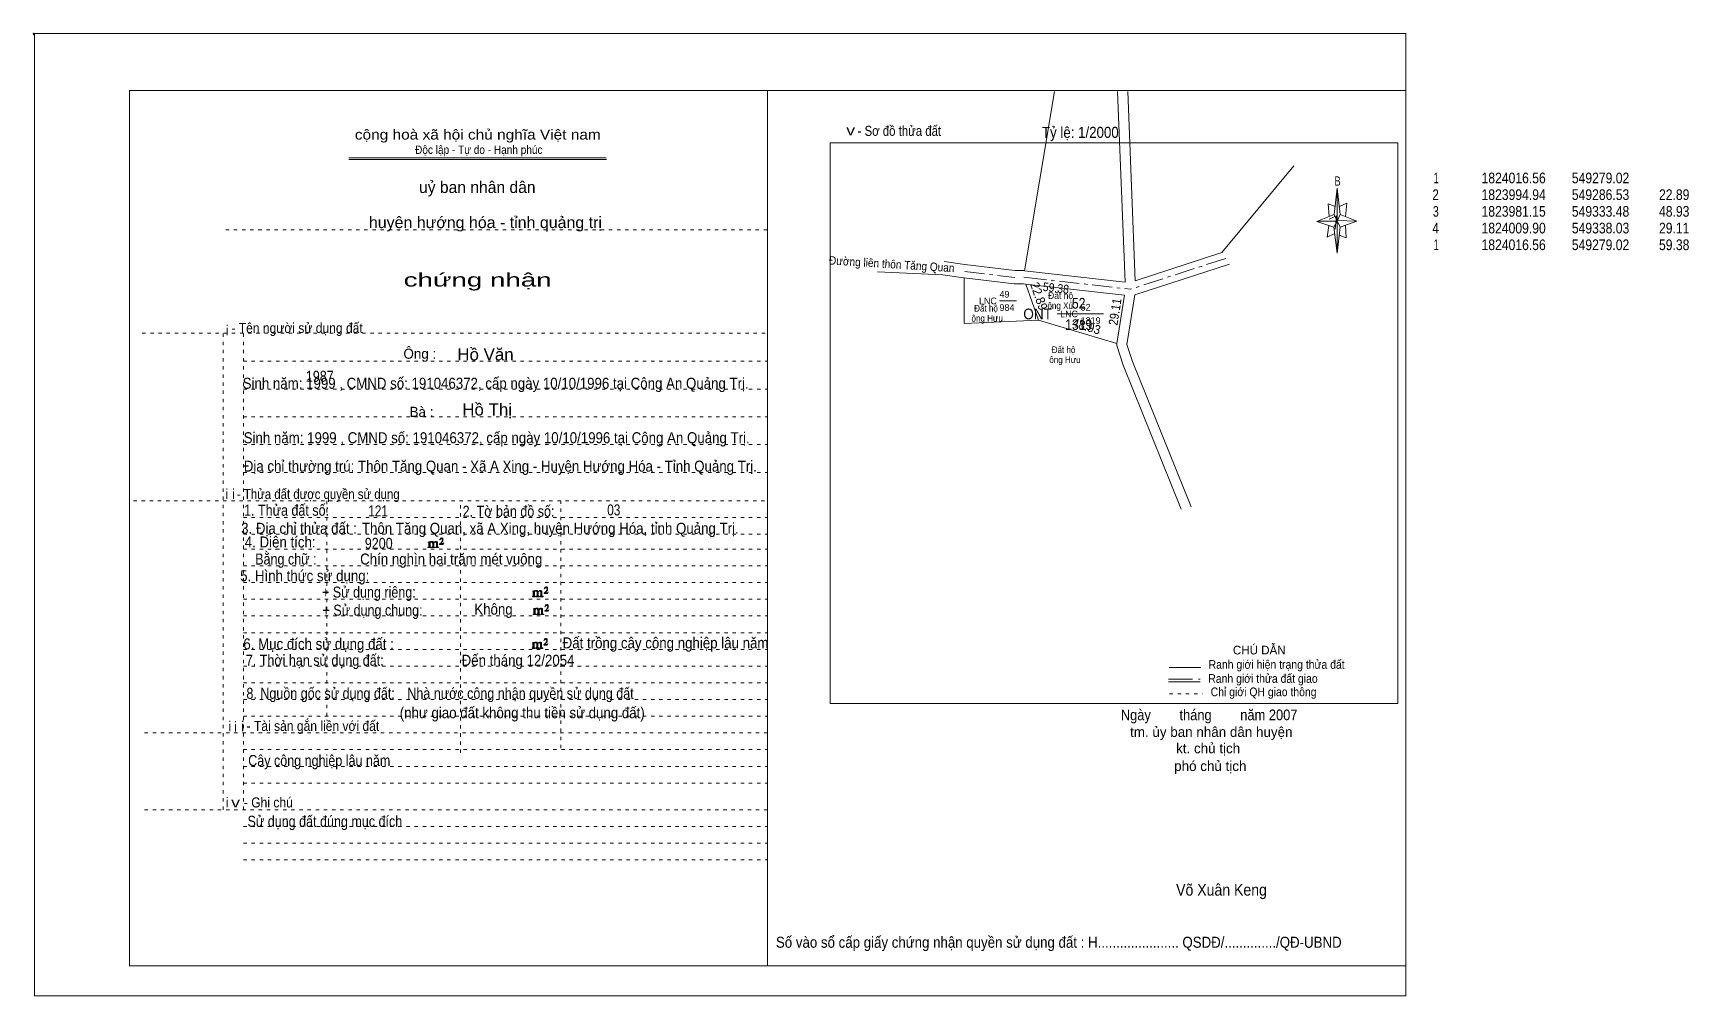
# Model space of a CAD drawing. Header units: centimetres. Extents: x -1.6 to 48, y -3.3 to 25.5.
import ezdxf
from ezdxf.enums import TextEntityAlignment as Align

# ---------------------------------------------------------------- set-up
doc = ezdxf.new("R2010")
doc.units = ezdxf.units.CM
doc.header["$LTSCALE"] = 0.12
for name, pattern in [('DOT_DASHED', [7.7, 5, -1.2, 0.3, -1.2]), ('DOTTED', [1.5, 0.3, -1.2]), ('LONG_DASHED', [7.5, 6, -1.5])]:
    doc.linetypes.add(name, pattern=pattern)
for name, color, linetype, lineweight in [('1', 7, 'DOTTED', 13), ('13', 7, 'Continuous', 13), ('22', 7, 'Continuous', 13), ('33', 7, 'LONG_DASHED', 13), ('4', 7, 'Continuous', 13), ('5', 7, 'Continuous', 13), ('50', 7, 'Continuous', 13)]:
    doc.layers.add(name, color=color, linetype=linetype, lineweight=lineweight)
for name, color, linetype in [('10', 7, 'Continuous'), ('23', 7, 'Continuous'), ('30', 7, 'Continuous'), ('7', 7, 'Continuous')]:
    doc.layers.add(name, color=color, linetype=linetype)

msp = doc.modelspace()

# ---------------------------------------------------------------- hatches: boundary and pattern name
at = {"layer": '50'}
for points in [[(10.27, 10.13), (10.27, 10.12), (10.27, 10.11), (10.25, 10.11), (10.24, 10.11), (10.24, 10.1), (10.33, 10.1), (10.33, 10.11), (10.32, 10.11), (10.31, 10.11), (10.31, 10.12), (10.31, 10.13), (10.31, 10.24), (10.31, 10.25), (10.32, 10.26), (10.34, 10.26), (10.35, 10.26), (10.36, 10.26), (10.37, 10.25), (10.39, 10.22), (10.39, 10.13), (10.37, 10.12), (10.37, 10.11), (10.36, 10.11), (10.35, 10.11), (10.35, 10.1), (10.44, 10.1), (10.44, 10.11), (10.43, 10.11), (10.42, 10.11), (10.42, 10.12), (10.42, 10.13), (10.42, 10.24), (10.44, 10.26), (10.45, 10.26), (10.46, 10.26), (10.49, 10.26), (10.49, 10.25), (10.5, 10.24), (10.5, 10.22), (10.5, 10.13), (10.5, 10.12), (10.49, 10.11), (10.49, 10.11), (10.47, 10.11), (10.47, 10.1), (10.56, 10.1), (10.56, 10.11), (10.55, 10.11), (10.54, 10.11), (10.53, 10.12), (10.53, 10.13), (10.53, 10.2), (10.53, 10.25), (10.53, 10.26), (10.52, 10.27), (10.5, 10.28), (10.47, 10.28), (10.46, 10.28), (10.44, 10.27), (10.41, 10.25), (10.41, 10.26), (10.4, 10.28), (10.39, 10.28), (10.37, 10.28), (10.35, 10.28), (10.34, 10.28), (10.32, 10.26), (10.31, 10.26), (10.31, 10.25), (10.31, 10.25), (10.31, 10.26), (10.31, 10.28), (10.24, 10.26), (10.24, 10.26), (10.25, 10.26), (10.27, 10.25), (10.27, 10.24), (10.27, 10.23)], [(10.69, 10.19), (10.72, 10.24), (10.72, 10.24), (10.71, 10.22), (10.69, 10.22), (10.68, 10.22), (10.63, 10.22), (10.66, 10.26), (10.67, 10.27), (10.69, 10.28), (10.69, 10.3), (10.69, 10.32), (10.69, 10.34), (10.69, 10.35), (10.69, 10.37), (10.68, 10.38), (10.67, 10.38), (10.66, 10.39), (10.65, 10.39), (10.63, 10.38), (10.63, 10.38), (10.62, 10.37), (10.61, 10.35), (10.59, 10.33), (10.61, 10.33), (10.61, 10.35), (10.62, 10.35), (10.63, 10.36), (10.65, 10.36), (10.66, 10.36), (10.67, 10.35), (10.68, 10.35), (10.68, 10.32), (10.68, 10.3), (10.66, 10.28), (10.66, 10.26), (10.65, 10.25), (10.59, 10.2), (10.59, 10.19)], [(13.39, 8.66), (13.39, 8.65), (13.39, 8.64), (13.38, 8.64), (13.37, 8.64), (13.37, 8.62), (13.45, 8.62), (13.45, 8.64), (13.44, 8.64), (13.43, 8.64), (13.43, 8.65), (13.43, 8.66), (13.43, 8.77), (13.43, 8.78), (13.44, 8.79), (13.47, 8.79), (13.48, 8.79), (13.49, 8.79), (13.5, 8.78), (13.51, 8.74), (13.51, 8.66), (13.5, 8.65), (13.5, 8.64), (13.49, 8.64), (13.48, 8.64), (13.48, 8.62), (13.57, 8.62), (13.57, 8.64), (13.55, 8.64), (13.54, 8.64), (13.54, 8.65), (13.54, 8.66), (13.54, 8.77), (13.57, 8.79), (13.58, 8.79), (13.59, 8.79), (13.61, 8.79), (13.61, 8.78), (13.62, 8.77), (13.62, 8.74), (13.62, 8.66), (13.62, 8.65), (13.61, 8.64), (13.61, 8.64), (13.6, 8.64), (13.6, 8.62), (13.69, 8.62), (13.69, 8.64), (13.67, 8.64), (13.66, 8.64), (13.65, 8.65), (13.65, 8.66), (13.65, 8.73), (13.65, 8.78), (13.65, 8.79), (13.64, 8.8), (13.62, 8.81), (13.6, 8.81), (13.59, 8.81), (13.57, 8.8), (13.53, 8.78), (13.53, 8.79), (13.52, 8.81), (13.51, 8.81), (13.5, 8.81), (13.48, 8.81), (13.47, 8.81), (13.44, 8.79), (13.43, 8.79), (13.43, 8.78), (13.43, 8.78), (13.43, 8.79), (13.43, 8.81), (13.37, 8.79), (13.37, 8.79), (13.38, 8.79), (13.39, 8.78), (13.39, 8.77), (13.39, 8.76)], [(13.82, 8.72), (13.84, 8.77), (13.84, 8.77), (13.83, 8.74), (13.82, 8.74), (13.81, 8.74), (13.75, 8.74), (13.79, 8.79), (13.8, 8.8), (13.82, 8.81), (13.82, 8.83), (13.82, 8.84), (13.82, 8.87), (13.82, 8.88), (13.82, 8.9), (13.81, 8.91), (13.8, 8.91), (13.79, 8.92), (13.77, 8.92), (13.75, 8.91), (13.75, 8.91), (13.74, 8.9), (13.73, 8.88), (13.72, 8.86), (13.73, 8.86), (13.73, 8.88), (13.74, 8.88), (13.75, 8.89), (13.77, 8.89), (13.79, 8.89), (13.8, 8.88), (13.81, 8.88), (13.81, 8.84), (13.81, 8.83), (13.79, 8.81), (13.79, 8.79), (13.77, 8.78), (13.72, 8.73), (13.72, 8.72)], [(13.41, 8.12), (13.41, 8.11), (13.41, 8.1), (13.4, 8.1), (13.39, 8.1), (13.39, 8.09), (13.48, 8.09), (13.48, 8.1), (13.47, 8.1), (13.45, 8.1), (13.45, 8.11), (13.45, 8.12), (13.45, 8.23), (13.45, 8.24), (13.47, 8.26), (13.49, 8.26), (13.5, 8.26), (13.51, 8.26), (13.52, 8.24), (13.53, 8.21), (13.53, 8.12), (13.52, 8.11), (13.52, 8.1), (13.51, 8.1), (13.5, 8.1), (13.5, 8.09), (13.59, 8.09), (13.59, 8.1), (13.58, 8.1), (13.57, 8.1), (13.57, 8.11), (13.57, 8.12), (13.57, 8.23), (13.59, 8.26), (13.6, 8.26), (13.61, 8.26), (13.63, 8.26), (13.63, 8.24), (13.64, 8.23), (13.64, 8.21), (13.64, 8.12), (13.64, 8.11), (13.63, 8.1), (13.63, 8.1), (13.62, 8.1), (13.62, 8.09), (13.71, 8.09), (13.71, 8.1), (13.7, 8.1), (13.69, 8.1), (13.67, 8.11), (13.67, 8.12), (13.67, 8.2), (13.67, 8.24), (13.67, 8.26), (13.66, 8.27), (13.64, 8.28), (13.62, 8.28), (13.61, 8.28), (13.59, 8.27), (13.55, 8.24), (13.55, 8.26), (13.54, 8.28), (13.53, 8.28), (13.52, 8.28), (13.5, 8.28), (13.49, 8.28), (13.47, 8.26), (13.45, 8.26), (13.45, 8.24), (13.45, 8.24), (13.45, 8.26), (13.45, 8.28), (13.39, 8.26), (13.39, 8.26), (13.4, 8.26), (13.41, 8.24), (13.41, 8.23), (13.41, 8.22)], [(13.84, 8.19), (13.86, 8.23), (13.86, 8.23), (13.85, 8.21), (13.84, 8.21), (13.83, 8.21), (13.77, 8.21), (13.81, 8.26), (13.82, 8.27), (13.84, 8.28), (13.84, 8.3), (13.84, 8.31), (13.84, 8.33), (13.84, 8.34), (13.84, 8.37), (13.83, 8.38), (13.82, 8.38), (13.81, 8.39), (13.8, 8.39), (13.77, 8.38), (13.77, 8.38), (13.76, 8.37), (13.75, 8.34), (13.74, 8.32), (13.75, 8.32), (13.75, 8.34), (13.76, 8.34), (13.77, 8.36), (13.8, 8.36), (13.81, 8.36), (13.82, 8.34), (13.83, 8.34), (13.83, 8.31), (13.83, 8.3), (13.81, 8.28), (13.81, 8.26), (13.8, 8.24), (13.74, 8.2), (13.74, 8.19)], [(13.38, 7.12), (13.38, 7.11), (13.38, 7.1), (13.37, 7.1), (13.36, 7.1), (13.36, 7.08), (13.44, 7.08), (13.44, 7.1), (13.43, 7.1), (13.42, 7.1), (13.42, 7.11), (13.42, 7.12), (13.42, 7.23), (13.42, 7.24), (13.43, 7.25), (13.46, 7.25), (13.47, 7.25), (13.48, 7.25), (13.49, 7.24), (13.5, 7.2), (13.5, 7.12), (13.49, 7.11), (13.49, 7.1), (13.48, 7.1), (13.47, 7.1), (13.47, 7.08), (13.56, 7.08), (13.56, 7.1), (13.54, 7.1), (13.53, 7.1), (13.53, 7.11), (13.53, 7.12), (13.53, 7.23), (13.56, 7.25), (13.57, 7.25), (13.58, 7.25), (13.6, 7.25), (13.6, 7.24), (13.61, 7.23), (13.61, 7.2), (13.61, 7.12), (13.61, 7.11), (13.6, 7.1), (13.6, 7.1), (13.59, 7.1), (13.59, 7.08), (13.68, 7.08), (13.68, 7.1), (13.66, 7.1), (13.65, 7.1), (13.64, 7.11), (13.64, 7.12), (13.64, 7.19), (13.64, 7.24), (13.64, 7.25), (13.63, 7.26), (13.61, 7.27), (13.59, 7.27), (13.58, 7.27), (13.56, 7.26), (13.52, 7.24), (13.52, 7.25), (13.51, 7.27), (13.5, 7.27), (13.49, 7.27), (13.47, 7.27), (13.46, 7.27), (13.43, 7.25), (13.42, 7.25), (13.42, 7.24), (13.42, 7.24), (13.42, 7.25), (13.42, 7.27), (13.36, 7.25), (13.36, 7.25), (13.37, 7.25), (13.38, 7.24), (13.38, 7.23), (13.38, 7.22)], [(13.81, 7.18), (13.83, 7.23), (13.83, 7.23), (13.82, 7.2), (13.81, 7.2), (13.8, 7.2), (13.74, 7.2), (13.78, 7.25), (13.79, 7.26), (13.81, 7.27), (13.81, 7.29), (13.81, 7.3), (13.81, 7.33), (13.81, 7.34), (13.81, 7.36), (13.8, 7.37), (13.79, 7.37), (13.78, 7.38), (13.76, 7.38), (13.74, 7.37), (13.74, 7.37), (13.73, 7.36), (13.72, 7.34), (13.71, 7.32), (13.72, 7.32), (13.72, 7.34), (13.73, 7.34), (13.74, 7.35), (13.76, 7.35), (13.78, 7.35), (13.79, 7.34), (13.8, 7.34), (13.8, 7.3), (13.8, 7.29), (13.78, 7.27), (13.78, 7.25), (13.76, 7.24), (13.71, 7.19), (13.71, 7.18)]]:
    msp.add_hatch(color=256, dxfattribs=at).paths.add_polyline_path(points)

# ---------------------------------------------------------------- linework, layer by layer
at = {"layer": '1', "linetype": 'Continuous'}
for p, q in [((1.31, -2.42), (1.31, 23.78)), ((1.31, 23.78), (39.51, 23.78)), ((20.41, -2.42), (20.41, 23.78)), ((39.51, -2.42), (39.51, 23.78)), ((7.87, 21.76), (15.58, 21.76)), ((7.87, 21.71), (15.59, 21.71)), ((37.36, 19.69), (36.85, 19.86)), ((1.31, -2.42), (39.51, -2.42))]:
    msp.add_line(p, q, dxfattribs=at)
at = {"layer": '1'}
for p, q in [((4.19, 19.61), (20.41, 19.61)), ((1.69, 16.51), (20.41, 16.51)), ((4.11, 2.25), (4.11, 16.51)), ((4.72, 2.25), (4.72, 16.51)), ((4.72, 15.68), (20.41, 15.68)), ((4.72, 14.84), (20.41, 14.84)), ((4.72, 14.01), (20.41, 14.01)), ((4.72, 13.18), (20.41, 13.18)), ((4.72, 12.34), (20.41, 12.34)), ((1.43, 11.5), (20.41, 11.5)), ((7.22, 5.05), (7.22, 11.5)), ((11.22, 3.95), (11.22, 11.5)), ((14.22, 4.09), (14.22, 11.5)), ((4.72, 11), (20.41, 11)), ((4.72, 10.5), (20.41, 10.5)), ((4.72, 10.05), (20.41, 10.05)), ((4.72, 9.55), (20.41, 9.55)), ((4.72, 9.05), (20.41, 9.05)), ((4.72, 8.55), (20.41, 8.55)), ((4.72, 8.05), (20.41, 8.05)), ((4.72, 7.55), (20.41, 7.55)), ((4.72, 7.05), (20.41, 7.05)), ((4.72, 6.55), (20.41, 6.55)), ((4.72, 6.05), (20.41, 6.05)), ((4.72, 5.55), (20.41, 5.55)), ((4.72, 5.05), (20.41, 5.05)), ((1.76, 4.55), (20.41, 4.55)), ((4.72, 4.05), (20.41, 4.05)), ((4.72, 3.55), (20.41, 3.55)), ((4.72, 3.05), (20.41, 3.05)), ((1.76, 2.25), (20.41, 2.25)), ((4.72, 1.75), (20.41, 1.75)), ((4.72, 1.25), (20.41, 1.25)), ((4.72, 0.75), (20.41, 0.75))]:
    msp.add_line(p, q, dxfattribs=at)
at = {"layer": '1', "linetype": 'Continuous'}
msp.add_lwpolyline([(-1.53, -3.32), (39.51, -3.32), (39.51, 25.48), (-1.53, 25.48)], close=True, dxfattribs=at)
msp.add_lwpolyline([(37.37, 19.49), (37.16, 19.39), (37.21, 19.74)], dxfattribs=at)
at = {"layer": '13'}
for p, q in [((27.35, 17.48), (27.86, 17.48)), ((29.78, 17.09), (30.46, 17.09))]:
    msp.add_line(p, q, dxfattribs=at)
at = {"layer": '22'}
for p, q in [((29, 23.75), (28.1, 18.38)), ((27.81, 18.39), (28.08, 18.39)), ((26.29, 18.17), (27.79, 17.99)), ((26.29, 16.8), (26.29, 18.17)), ((27.79, 17.99), (28.06, 17.99)), ((28.06, 17.99), (28.14, 17.98)), ((28.08, 18.19), (28.16, 18.18)), ((28.52, 16.9), (30.86, 16.21))]:
    msp.add_line(p, q, dxfattribs=at)
at = {"layer": '22', "linetype": 'DOT_DASHED'}
for p, q in [((26.31, 18.36), (27.81, 18.18)), ((34.12, 18.75), (31.27, 17.83)), ((28.16, 18.18), (31.27, 17.83))]:
    msp.add_line(p, q, dxfattribs=at)
at = {"layer": '22'}
for points in [[(30.88, 23.75), (31.11, 18.04), (28.1, 18.38), (28.08, 18.39)], [(36.16, 21.52), (34, 18.93), (31.41, 18.08), (31.19, 23.75)], [(23.7, 18.35), (25.65, 18.26), (26.27, 18.17), (26.29, 18.17)], [(25.69, 18.66), (26.31, 18.57), (27.81, 18.39)], [(34.23, 18.58), (31.4, 17.66), (31.16, 16.18), (31.33, 15.67), (33.09, 11.32)], [(26.29, 16.8), (28.52, 16.9), (28.14, 17.98)], [(28.14, 17.98), (31.09, 17.65), (30.86, 16.21)], [(30.86, 16.21), (30.86, 16.15), (31.05, 15.56), (32.79, 11.25)]]:
    msp.add_lwpolyline(points, dxfattribs=at)
at = {"layer": '33'}
msp.add_line((29.08, 17.09), (30.36, 17.09), dxfattribs=at)
at = {"layer": '4'}
for p, q in [((32.43, 6.51), (33.38, 6.51)), ((32.41, 6.08), (33.36, 6.08))]:
    msp.add_line(p, q, dxfattribs=at)
at = {"layer": '4', "linetype": 'LONG_DASHED'}
msp.add_line((32.41, 6.16), (33.36, 6.16), dxfattribs=at)
at = {"layer": '4', "linetype": 'DOTTED'}
msp.add_line((32.44, 5.72), (33.43, 5.72), dxfattribs=at)
at = {"layer": '4'}
msp.add_lwpolyline([(22.28, 22.21), (39.27, 22.21), (39.27, 5.43), (22.28, 5.43)], close=True, dxfattribs=at)
msp.add_circle((-1.55, 25.47), 0.025, dxfattribs=at)
at = {"layer": '5'}
for p, q in [((37.37, 20.07), (37.46, 20.85)), ((37.55, 20.07), (38.05, 19.87)), ((37.55, 19.69), (37.46, 18.91)), ((37.73, 19.37), (37.52, 19.45)), ((37.71, 19.75), (37.73, 19.37))]:
    msp.add_line(p, q, dxfattribs=at)
for points in [[(37.46, 20.85), (37.55, 20.07), (37.46, 19.87)], [(37.46, 19.87), (36.87, 19.87), (37.37, 20.07), (37.55, 19.69), (38.05, 19.87), (37.46, 19.89)], [(37.46, 19.87), (37.46, 18.91), (37.36, 19.69)]]:
    msp.add_lwpolyline(points, close=True, dxfattribs=at)
for points in [[(37.4, 20.31), (37.19, 20.39), (37.22, 20.01)], [(37.53, 20.31), (37.75, 20.41), (37.71, 20.01)], [(37.46, 19.87), (37.37, 20.07), (36.87, 19.87)], [(37.22, 19.93), (37.44, 20.03), (37.4, 19.63)], [(37.46, 19.87), (37.55, 19.69), (38.05, 19.87)]]:
    msp.add_lwpolyline(points, dxfattribs=at)
at = {"layer": '50'}
for points in [[(10.27, 10.13), (10.27, 10.12), (10.27, 10.11), (10.25, 10.11), (10.24, 10.11), (10.24, 10.1), (10.33, 10.1), (10.33, 10.11), (10.32, 10.11), (10.31, 10.11), (10.31, 10.12), (10.31, 10.13), (10.31, 10.24), (10.31, 10.25), (10.32, 10.26), (10.34, 10.26), (10.35, 10.26), (10.36, 10.26), (10.37, 10.25), (10.39, 10.22), (10.39, 10.13), (10.37, 10.12), (10.37, 10.11), (10.36, 10.11), (10.35, 10.11), (10.35, 10.1), (10.44, 10.1), (10.44, 10.11), (10.43, 10.11), (10.42, 10.11), (10.42, 10.12), (10.42, 10.13), (10.42, 10.24), (10.44, 10.26), (10.45, 10.26), (10.46, 10.26), (10.49, 10.26), (10.49, 10.25), (10.5, 10.24), (10.5, 10.22), (10.5, 10.13), (10.5, 10.12), (10.49, 10.11), (10.49, 10.11), (10.47, 10.11), (10.47, 10.1), (10.56, 10.1), (10.56, 10.11), (10.55, 10.11), (10.54, 10.11), (10.53, 10.12), (10.53, 10.13), (10.53, 10.2), (10.53, 10.25), (10.53, 10.26), (10.52, 10.27), (10.5, 10.28), (10.47, 10.28), (10.46, 10.28), (10.44, 10.27), (10.41, 10.25), (10.41, 10.26), (10.4, 10.28), (10.39, 10.28), (10.37, 10.28), (10.35, 10.28), (10.34, 10.28), (10.32, 10.26), (10.31, 10.26), (10.31, 10.25), (10.31, 10.25), (10.31, 10.26), (10.31, 10.28), (10.24, 10.26), (10.24, 10.26), (10.25, 10.26), (10.27, 10.25), (10.27, 10.24), (10.27, 10.23)], [(10.69, 10.19), (10.72, 10.24), (10.72, 10.24), (10.71, 10.22), (10.69, 10.22), (10.68, 10.22), (10.63, 10.22), (10.66, 10.26), (10.67, 10.27), (10.69, 10.28), (10.69, 10.3), (10.69, 10.32), (10.69, 10.34), (10.69, 10.35), (10.69, 10.37), (10.68, 10.38), (10.67, 10.38), (10.66, 10.39), (10.65, 10.39), (10.63, 10.38), (10.63, 10.38), (10.62, 10.37), (10.61, 10.35), (10.59, 10.33), (10.61, 10.33), (10.61, 10.35), (10.62, 10.35), (10.63, 10.36), (10.65, 10.36), (10.66, 10.36), (10.67, 10.35), (10.68, 10.35), (10.68, 10.32), (10.68, 10.3), (10.66, 10.28), (10.66, 10.26), (10.65, 10.25), (10.59, 10.2), (10.59, 10.19)], [(13.39, 8.66), (13.39, 8.65), (13.39, 8.64), (13.38, 8.64), (13.37, 8.64), (13.37, 8.62), (13.45, 8.62), (13.45, 8.64), (13.44, 8.64), (13.43, 8.64), (13.43, 8.65), (13.43, 8.66), (13.43, 8.77), (13.43, 8.78), (13.44, 8.79), (13.47, 8.79), (13.48, 8.79), (13.49, 8.79), (13.5, 8.78), (13.51, 8.74), (13.51, 8.66), (13.5, 8.65), (13.5, 8.64), (13.49, 8.64), (13.48, 8.64), (13.48, 8.62), (13.57, 8.62), (13.57, 8.64), (13.55, 8.64), (13.54, 8.64), (13.54, 8.65), (13.54, 8.66), (13.54, 8.77), (13.57, 8.79), (13.58, 8.79), (13.59, 8.79), (13.61, 8.79), (13.61, 8.78), (13.62, 8.77), (13.62, 8.74), (13.62, 8.66), (13.62, 8.65), (13.61, 8.64), (13.61, 8.64), (13.6, 8.64), (13.6, 8.62), (13.69, 8.62), (13.69, 8.64), (13.67, 8.64), (13.66, 8.64), (13.65, 8.65), (13.65, 8.66), (13.65, 8.73), (13.65, 8.78), (13.65, 8.79), (13.64, 8.8), (13.62, 8.81), (13.6, 8.81), (13.59, 8.81), (13.57, 8.8), (13.53, 8.78), (13.53, 8.79), (13.52, 8.81), (13.51, 8.81), (13.5, 8.81), (13.48, 8.81), (13.47, 8.81), (13.44, 8.79), (13.43, 8.79), (13.43, 8.78), (13.43, 8.78), (13.43, 8.79), (13.43, 8.81), (13.37, 8.79), (13.37, 8.79), (13.38, 8.79), (13.39, 8.78), (13.39, 8.77), (13.39, 8.76)], [(13.82, 8.72), (13.84, 8.77), (13.84, 8.77), (13.83, 8.74), (13.82, 8.74), (13.81, 8.74), (13.75, 8.74), (13.79, 8.79), (13.8, 8.8), (13.82, 8.81), (13.82, 8.83), (13.82, 8.84), (13.82, 8.87), (13.82, 8.88), (13.82, 8.9), (13.81, 8.91), (13.8, 8.91), (13.79, 8.92), (13.77, 8.92), (13.75, 8.91), (13.75, 8.91), (13.74, 8.9), (13.73, 8.88), (13.72, 8.86), (13.73, 8.86), (13.73, 8.88), (13.74, 8.88), (13.75, 8.89), (13.77, 8.89), (13.79, 8.89), (13.8, 8.88), (13.81, 8.88), (13.81, 8.84), (13.81, 8.83), (13.79, 8.81), (13.79, 8.79), (13.77, 8.78), (13.72, 8.73), (13.72, 8.72)], [(13.41, 8.12), (13.41, 8.11), (13.41, 8.1), (13.4, 8.1), (13.39, 8.1), (13.39, 8.09), (13.48, 8.09), (13.48, 8.1), (13.47, 8.1), (13.45, 8.1), (13.45, 8.11), (13.45, 8.12), (13.45, 8.23), (13.45, 8.24), (13.47, 8.26), (13.49, 8.26), (13.5, 8.26), (13.51, 8.26), (13.52, 8.24), (13.53, 8.21), (13.53, 8.12), (13.52, 8.11), (13.52, 8.1), (13.51, 8.1), (13.5, 8.1), (13.5, 8.09), (13.59, 8.09), (13.59, 8.1), (13.58, 8.1), (13.57, 8.1), (13.57, 8.11), (13.57, 8.12), (13.57, 8.23), (13.59, 8.26), (13.6, 8.26), (13.61, 8.26), (13.63, 8.26), (13.63, 8.24), (13.64, 8.23), (13.64, 8.21), (13.64, 8.12), (13.64, 8.11), (13.63, 8.1), (13.63, 8.1), (13.62, 8.1), (13.62, 8.09), (13.71, 8.09), (13.71, 8.1), (13.7, 8.1), (13.69, 8.1), (13.67, 8.11), (13.67, 8.12), (13.67, 8.2), (13.67, 8.24), (13.67, 8.26), (13.66, 8.27), (13.64, 8.28), (13.62, 8.28), (13.61, 8.28), (13.59, 8.27), (13.55, 8.24), (13.55, 8.26), (13.54, 8.28), (13.53, 8.28), (13.52, 8.28), (13.5, 8.28), (13.49, 8.28), (13.47, 8.26), (13.45, 8.26), (13.45, 8.24), (13.45, 8.24), (13.45, 8.26), (13.45, 8.28), (13.39, 8.26), (13.39, 8.26), (13.4, 8.26), (13.41, 8.24), (13.41, 8.23), (13.41, 8.22)], [(13.84, 8.19), (13.86, 8.23), (13.86, 8.23), (13.85, 8.21), (13.84, 8.21), (13.83, 8.21), (13.77, 8.21), (13.81, 8.26), (13.82, 8.27), (13.84, 8.28), (13.84, 8.3), (13.84, 8.31), (13.84, 8.33), (13.84, 8.34), (13.84, 8.37), (13.83, 8.38), (13.82, 8.38), (13.81, 8.39), (13.8, 8.39), (13.77, 8.38), (13.77, 8.38), (13.76, 8.37), (13.75, 8.34), (13.74, 8.32), (13.75, 8.32), (13.75, 8.34), (13.76, 8.34), (13.77, 8.36), (13.8, 8.36), (13.81, 8.36), (13.82, 8.34), (13.83, 8.34), (13.83, 8.31), (13.83, 8.3), (13.81, 8.28), (13.81, 8.26), (13.8, 8.24), (13.74, 8.2), (13.74, 8.19)], [(13.38, 7.12), (13.38, 7.11), (13.38, 7.1), (13.37, 7.1), (13.36, 7.1), (13.36, 7.08), (13.44, 7.08), (13.44, 7.1), (13.43, 7.1), (13.42, 7.1), (13.42, 7.11), (13.42, 7.12), (13.42, 7.23), (13.42, 7.24), (13.43, 7.25), (13.46, 7.25), (13.47, 7.25), (13.48, 7.25), (13.49, 7.24), (13.5, 7.2), (13.5, 7.12), (13.49, 7.11), (13.49, 7.1), (13.48, 7.1), (13.47, 7.1), (13.47, 7.08), (13.56, 7.08), (13.56, 7.1), (13.54, 7.1), (13.53, 7.1), (13.53, 7.11), (13.53, 7.12), (13.53, 7.23), (13.56, 7.25), (13.57, 7.25), (13.58, 7.25), (13.6, 7.25), (13.6, 7.24), (13.61, 7.23), (13.61, 7.2), (13.61, 7.12), (13.61, 7.11), (13.6, 7.1), (13.6, 7.1), (13.59, 7.1), (13.59, 7.08), (13.68, 7.08), (13.68, 7.1), (13.66, 7.1), (13.65, 7.1), (13.64, 7.11), (13.64, 7.12), (13.64, 7.19), (13.64, 7.24), (13.64, 7.25), (13.63, 7.26), (13.61, 7.27), (13.59, 7.27), (13.58, 7.27), (13.56, 7.26), (13.52, 7.24), (13.52, 7.25), (13.51, 7.27), (13.5, 7.27), (13.49, 7.27), (13.47, 7.27), (13.46, 7.27), (13.43, 7.25), (13.42, 7.25), (13.42, 7.24), (13.42, 7.24), (13.42, 7.25), (13.42, 7.27), (13.36, 7.25), (13.36, 7.25), (13.37, 7.25), (13.38, 7.24), (13.38, 7.23), (13.38, 7.22)], [(13.81, 7.18), (13.83, 7.23), (13.83, 7.23), (13.82, 7.2), (13.81, 7.2), (13.8, 7.2), (13.74, 7.2), (13.78, 7.25), (13.79, 7.26), (13.81, 7.27), (13.81, 7.29), (13.81, 7.3), (13.81, 7.33), (13.81, 7.34), (13.81, 7.36), (13.8, 7.37), (13.79, 7.37), (13.78, 7.38), (13.76, 7.38), (13.74, 7.37), (13.74, 7.37), (13.73, 7.36), (13.72, 7.34), (13.71, 7.32), (13.72, 7.32), (13.72, 7.34), (13.73, 7.34), (13.74, 7.35), (13.76, 7.35), (13.78, 7.35), (13.79, 7.34), (13.8, 7.34), (13.8, 7.3), (13.8, 7.29), (13.78, 7.27), (13.78, 7.25), (13.76, 7.24), (13.71, 7.19), (13.71, 7.18)]]:
    msp.add_lwpolyline(points, close=True, dxfattribs=at)

# ---------------------------------------------------------------- texts
at = {"layer": '1'}
for s, height, width, p in [('cộng hoà xã hội chủ nghĩa Việt nam', 0.3, 1.15, (11.735, 22.31)), ('v', 0.3, 1.3, (22.895, 22.44)), ('- Sơ đồ thửa đất ', 0.3, 0.85, (24.4, 22.42)), ('Độc lập - Tự do - Hạnh phúc', 0.25, 0.9, (11.765, 21.88)), ('chứng nhận', 0.4, 1.55, (11.73, 17.91)), ('- Tên người sử dụng đất', 0.3, 0.9, (6.325, 16.52)), ('- Thửa đất được quyền sử dụng', 0.3, 0.85, (6.96, 11.55)), ('- Tài sản gắn liền với đất ', 0.3, 0.9, (6.85, 4.61)), ('v', 0.3, 1.3, (4.485, 2.32)), ('- Ghi chú', 0.3, 0.9, (5.465, 2.32))]:
    msp.add_text(s, height=height, dxfattribs=dict(at, width=width)).set_placement(p, align=Align.CENTER)
for s, height, p in [('uỷ ban nhân dân', 0.35, (11.72, 20.71)), ('i', 0.3, (4.235, 16.45)), ('i', 0.3, (4.225, 11.55)), ('i', 0.3, (4.425, 11.55)), ('i', 0.3, (4.315, 4.6)), ('i', 0.3, (4.485, 4.59)), ('i', 0.3, (4.695, 4.6)), ('i', 0.3, (4.235, 2.32))]:
    msp.add_text(s, height=height, dxfattribs=at).set_placement(p, align=Align.CENTER)
at = {"layer": '10', "width": 0.9}
msp.add_text('Võ Xuân Keng', height=0.35, dxfattribs=at).set_placement((33.995, -0.32), align=Align.CENTER)
at = {"layer": '13'}
for p in [(27.27, 17.38), (29.7, 16.99)]:
    msp.add_text('LNC', height=0.2, dxfattribs=at).set_placement(p, align=Align.RIGHT)
for s, p in [('49', (27.35, 17.58)), ('984', (27.35, 17.18)), ('52', (29.78, 17.19)), ('1319', (29.78, 16.79))]:
    msp.add_text(s, height=0.2, dxfattribs=at).set_placement(p)
at = {"layer": '22', "width": 0.9}
msp.add_text('Đường liên thôn Tăng Quan', height=0.25, rotation=356.435, dxfattribs=at).set_placement((24.117, 18.456), align=Align.CENTER)
for s, p in [('Đất hộ ', (26.98, 17.16)), ('ông Hưu', (26.98, 16.86)), ('Đất hộ ', (29.3, 15.92)), ('ông Hưu', (29.31, 15.62))]:
    msp.add_text(s, height=0.2, dxfattribs=at).set_placement(p, align=Align.CENTER)
at = {"layer": '23'}
for s, width, p in [('ông Xử', 0.9, (29.18, 17.24)), ('Đất hộ', 0.95, (29.18, 17.54))]:
    msp.add_text(s, height=0.2, dxfattribs=dict(at, width=width)).set_placement(p, align=Align.CENTER)
at = {"layer": '30'}
for s, width, p in [('1', 0.65, (40.5, 21)), ('1824016.56', 0.85, (43.7, 21)), ('549279.02', 0.85, (46.2, 21)), ('549279.02', 0.85, (46.2, 21)), ('2', 0.8, (40.5, 20.5)), ('1823994.94', 0.85, (43.7, 20.5)), ('549286.53', 0.85, (46.2, 20.5)), ('22.89', 0.85, (48, 20.5)), ('3', 0.75, (40.5, 20)), ('1823981.15', 0.85, (43.7, 20)), ('549333.48', 0.85, (46.2, 20)), ('48.93', 0.85, (48, 20)), ('1824009.90', 0.85, (43.7, 19.5)), ('549338.03', 0.85, (46.2, 19.5)), ('29.11', 0.85, (48, 19.5)), ('4', 0.8, (40.5, 19.5)), ('1', 0.65, (40.5, 19)), ('1824016.56', 0.85, (43.7, 19)), ('549279.02', 0.85, (46.2, 19)), ('59.38', 0.85, (48, 19))]:
    msp.add_text(s, height=0.32, dxfattribs=dict(at, width=width)).set_placement(p, align=Align.RIGHT)
for s, height, rotation, width, p in [('22.89', 0.27, 289.155, 0.95, (28.403, 17.579)), ('59.38', 0.26, 353.561, 0.9, (29.025, 17.736)), ('29.11', 0.27, 81.007, 0.9, (30.942, 17.134)), ('48.93', 0.27, 343.632, 0.95, (29.917, 16.59))]:
    msp.add_text(s, height=height, rotation=rotation, dxfattribs=dict(at, width=width)).set_placement(p, align=Align.CENTER)
at = {"layer": '33', "width": 0.85}
for s, p in [('52', (29.72, 17.25)), ('1319', (29.72, 16.61))]:
    msp.add_text(s, height=0.32, dxfattribs=at).set_placement(p, align=Align.CENTER)
at = {"layer": '33', "width": 0.95}
msp.add_text('ONT', height=0.32, dxfattribs=at).set_placement((28.92, 16.93), align=Align.RIGHT)
at = {"layer": '4', "width": 0.9}
for s, height, p in [('Tỷ lệ: 1/2000', 0.33, (29.77, 22.36)), ('Ranh giới hiện trạng thửa đất', 0.2591, (35.645, 6.47)), ('Ranh giới thửa đất giao ', 0.2591, (35.28, 6.05)), ('Chỉ giới QH giao thông', 0.2591, (35.255, 5.65))]:
    msp.add_text(s, height=height, dxfattribs=at).set_placement(p, align=Align.CENTER)
at = {"layer": '4'}
msp.add_text('CHÚ DẪN', height=0.2591, dxfattribs=at).set_placement((35.125, 6.9), align=Align.CENTER)
at = {"layer": '5', "width": 0.75}
msp.add_text('B', height=0.276, dxfattribs=at).set_placement((37.47, 20.93), align=Align.CENTER)
at = {"layer": '50'}
for s, height, width, p in [('  huyện hướng hóa - tỉnh quảng trị', 0.34, 1.05, (11.83, 19.66)), ('Hồ Văn', 0.36, 1.05, (11.965, 15.7)), ('Sinh năm: 1999 , CMND số: 191046372, cấp ngày 10/10/1996 tại Công An Quảng Trị.', 0.33, 0.9, (12.27, 14.85)), ('Hồ Thị', 0.36, 1.05, (12.015, 14.05)), ('Sinh năm: 1999 , CMND số: 191046372, cấp ngày 10/10/1996 tại Công An Quảng Trị.', 0.33, 0.9, (12.3, 13.22)), ('Địa chỉ thường trú: Thôn Tăng Quan - Xã A Xing - Huyện Hướng Hóa - Tỉnh Quảng Trị.', 0.33, 0.9, (12.41, 12.37)), ('1. Thửa đất số:  ', 0.33, 0.85, (6.115, 11.05)), ('121', 0.33, 0.8, (8.75, 11.03)), ('2. Tờ bản đồ số:  ', 0.33, 0.85, (12.76, 11.02)), ('03', 0.33, 0.8, (15.805, 11.06)), ('3. Địa chỉ thửa đất : ', 0.33, 0.9, (6.44, 10.51)), ('4. Diện tích: ', 0.33, 0.9, (5.875, 10.1)), ('Thôn Tăng Quan, xã A Xing, huyện Hướng Hóa, tỉnh Quảng Trị.', 0.33, 0.9, (13.905, 10.51)), ('Bằng chữ :', 0.33, 0.85, (5.99, 9.59)), ('Chín nghìn hai trăm mét vuông', 0.33, 0.9, (10.94, 9.59)), ('9200', 0.33, 0.85, (8.77, 10.06)), ('5. Hình thức sử dụng:', 0.33, 0.9, (6.555, 9.09)), ('+ Sử dụng riêng:', 0.33, 0.85, (8.475, 8.6)), ('Không', 0.33, 0.9, (12.205, 8.09)), ('+ Sử dụng chung:', 0.33, 0.85, (8.585, 8.06)), ('Đất trồng cây công nghiệp lâu năm', 0.33, 0.9, (17.355, 7.08)), ('6. Mục đích sử dụng đất :', 0.33, 0.9, (6.97, 7.05)), ('7. Thời hạn sử dụng đất:', 0.33, 0.85, (6.855, 6.56)), ('Đến tháng 12/2054', 0.33, 0.9, (12.94, 6.56)), ('8. Nguồn gốc sử dụng đất:', 0.33, 0.85, (7.03, 5.57)), ('Nhà nước công nhận quyền sử dụng đất ', 0.33, 0.85, (13.065, 5.57)), ('(như giao đất không thu tiền sử dụng đất)', 0.33, 0.9, (13.065, 4.99)), ('Ngày        tháng        năm 2007', 0.32, 0.9, (33.625, 4.93)), ('Cây công nghiệp lâu năm', 0.33, 0.85, (6.99, 3.56)), ('Sử dụng đất đúng mục đích ', 0.33, 0.85, (7.21, 1.74)), ('Số vào sổ cấp giấy chứng nhận quyền sử dụng đất : H...................... QSDĐ/............../QĐ-UBND', 0.33, 0.9, (29.125, -1.88))]:
    msp.add_text(s, height=height, dxfattribs=dict(at, width=width)).set_placement(p, align=Align.CENTER)
for s, p in [('Ông :', (10, 15.75)), ('Bà :', (10.05, 14.01)), ('tm. ủy ban nhân dân huyện ', (33.745, 4.43)), ('kt. chủ tịch', (33.595, 3.94)), ('phó chủ tịch', (33.66, 3.41))]:
    msp.add_text(s, height=0.3, dxfattribs=at).set_placement(p, align=Align.CENTER)
at = {"layer": '7', "width": 0.85}
msp.add_text('1987', height=0.33, dxfattribs=at).set_placement((7.005, 15.06), align=Align.CENTER)

doc.saveas('drawing.dxf')
